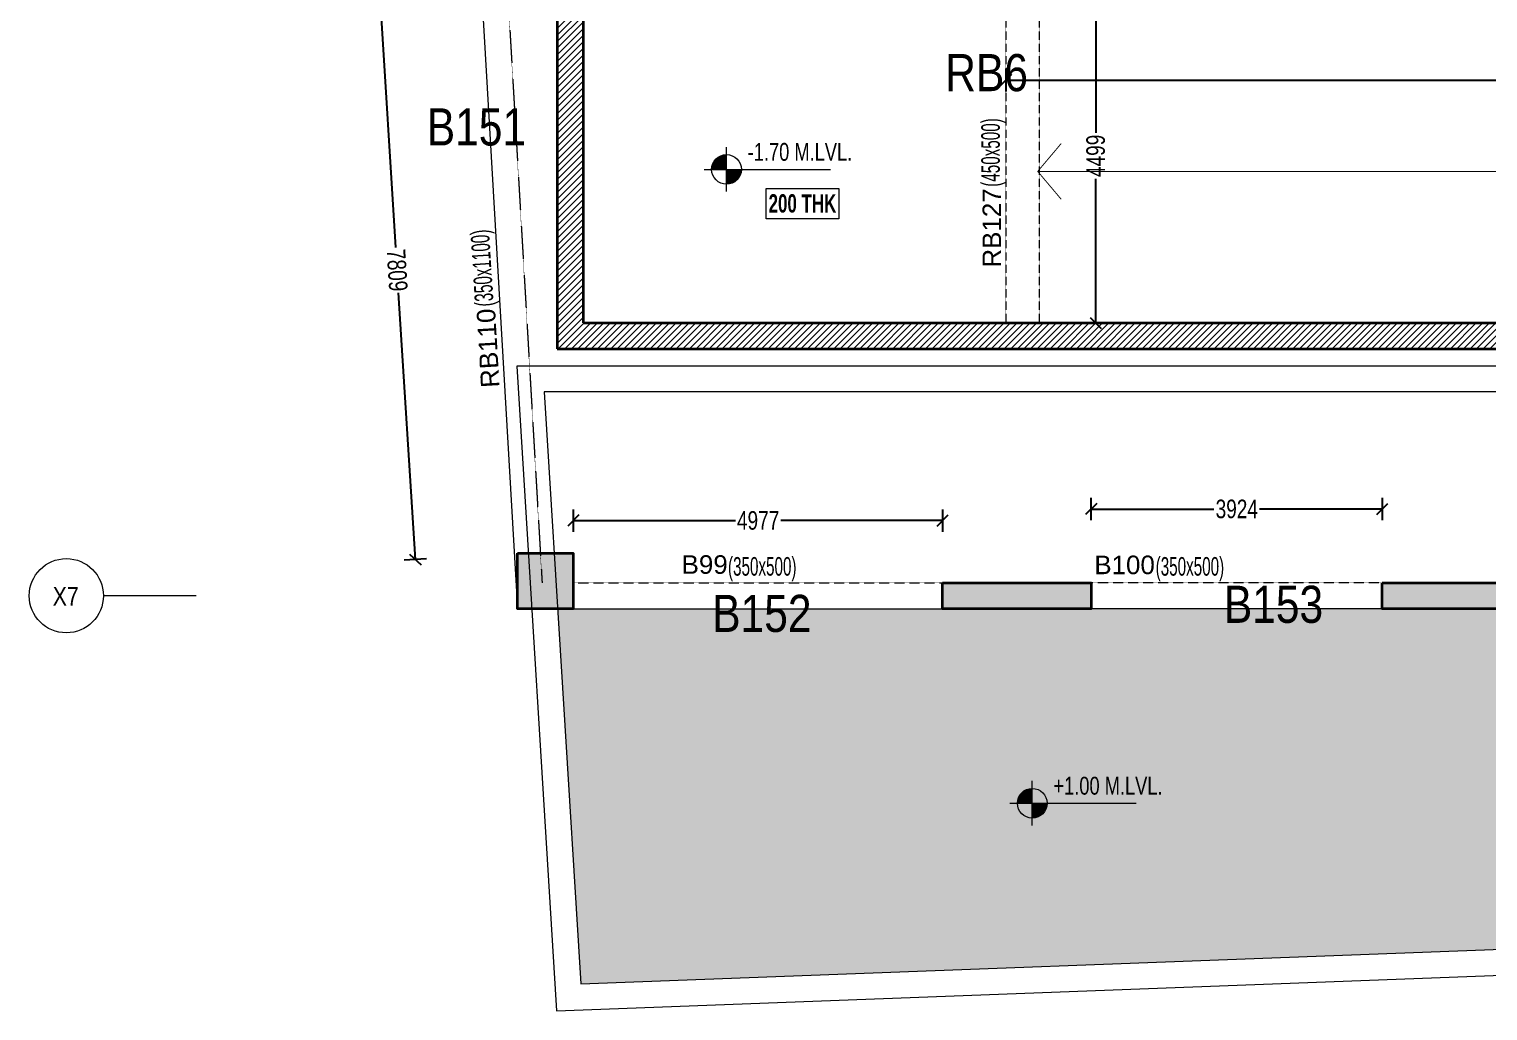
# Model space of a CAD drawing. Header units: millimetres. Extents: x 1 to 75736, y 43 to 63537.
# Drawn here: x 1 to 19657, y 783 to 14005 of the extents above; entities that cross this region are included whole.
import ezdxf
from ezdxf.enums import TextEntityAlignment as Align

# ---------------------------------------------------------------- set-up
doc = ezdxf.new("R2010")
doc.units = ezdxf.units.MM
for name, pattern in [('Grid Line', [2222.5, 1270, -317.5, 317.5, -317.5]), ('HIDDEN', [0.375, 0.25, -0.125]), ('HIDDEN2', [0.1875, 0.125, -0.0625])]:
    doc.linetypes.add(name, pattern=pattern)
for name, color, linetype, lineweight in [('A-FLOR-IDEN', 11, 'Continuous', 9), ('A-GRIDS', 8, 'Continuous', 9), ('A-HIDD-BELW', 8, 'HIDDEN2', 20), ('G-____-____-DIMS', 7, 'Continuous', 9), ('S-BEAM', 7, 'Continuous', 18), ('S-BEAM-IDEN', 2, 'Continuous', 9), ('S-COL HATCH', 9, 'Continuous', 0), ('S-COLS', 5, 'Continuous', 35), ('S-GRIDS', 8, 'Continuous', 9)]:
    doc.layers.add(name, color=color, linetype=linetype, lineweight=lineweight)
for name, color, linetype in [('Abhinav working', 6, 'Continuous'), ('Beam Nos', 7, 'Continuous'), ('changes', 7, 'Continuous')]:
    doc.layers.add(name, color=color, linetype=linetype)
doc.styles.add('Arial Narrow', font='ARIALN.TTF', dxfattribs={"height": 400})
doc.styles.add('Dim.s & Anno.(Misc.)', font='ARIALN.TTF')
doc.styles.add('SC-BBS1', font='SansSerif')
doc.styles.add('SOBHA', font='swisscl.ttf')
doc.styles.add('Swis721 LtCn BT', font='swisscl.ttf', dxfattribs={"width": 0.9, "height": 233.355162})
doc.styles.add('Swis721 LtCn BT_1', font='swisscl.ttf', dxfattribs={"height": 240})
doc.styles.add('Swis721 LtCn BT_B', font='', dxfattribs={"width": 0.9, "height": 246.918336})
doc.styles.get('Swis721 LtCn BT_B').set_extended_font_data('Swis721 LtCn BT', bold=True)
doc.dimstyles.new('S-100', dxfattribs={"dimscale": 100, "dimtxt": 2.5, "dimasz": 1.5, "dimexe": 1.5, "dimexo": 1.5, "dimgap": 0.1, "dimtad": 0, "dimdec": 0, "dimrnd": 0.0005, "dimzin": 0, "dimdsep": 46, "dimtxsty": 'SOBHA', "dimblk": 'OBLIQUE', "dimcen": 0.09, "dimclrd": 8, "dimclre": 8, "dimclrt": 6, "dimadec": 0, "dimazin": 0, "dimtfac": 1, "dimtdec": 0, "dimtofl": 0, "dimtmove": 0, "dimatfit": 3, "dimfxl": 1.5, "dimfxlon": 1, "dimtolj": 1, "dimtzin": 0, "dimlwd": -1, "dimlwe": -1, "dimarcsym": 0})

# ---------------------------------------------------------------- blocks, each defined once
blk = doc.blocks.new('Spot Elevations - M_Spot Elevation - Target Filled-23738-FIRST FLOOR  FRAMING PLAN _NTA_')
at = {"layer": 'G-____-____-DIMS'}
h = blk.add_hatch(color=256, dxfattribs=at)
edge = h.paths.add_edge_path(flags=0)
edge.add_line((0, 0), (-2, 0))
edge.add_arc((0, 0), 2, 90, 180, ccw=False)
edge.add_line((0, 2), (0, 0))
h = blk.add_hatch(color=256, dxfattribs=at)
edge = h.paths.add_edge_path(flags=0)
edge.add_line((0, 0), (2, 0))
edge.add_arc((0, 0), 2, 270, 360, ccw=False)
edge.add_line((0, -2), (0, 0))
for p, q in [((0, -3), (0, 3)), ((-3, 0), (14, 0))]:
    blk.add_line(p, q, dxfattribs=at)
blk.add_circle((0, 0), 2, dxfattribs=at)
blk = doc.blocks.new('A$C89844c14')
at = {"layer": 'S-COL HATCH', "transparency": 33554687}
h = blk.add_hatch(dxfattribs=at)
h.set_pattern_fill('ANSI31', color=256, scale=500)
h.set_pattern_definition([(45, (-31243118.95, 21573255.045), (-44.19417382, 44.19417382), [])])
edge = h.paths.add_edge_path()
edge.add_line((-12641, -10574), (46763, -10574))
edge.add_line((46763, -10574), (50159, -10424))
edge.add_line((50159, -10424), (50159, 18363))
edge.add_arc((65987, 101152), 84288, 235.33184, 259.17631, ccw=False)
edge.add_arc((-8443, 269), 41200, 49.9962, 101.0852)
edge.add_line((-16364, 40700), (-15224, 21151))
edge.add_line((-15224, 21151), (-12641, 21151))
edge.add_line((-12641, 21151), (-12641, -10574))
edge = h.paths.add_edge_path(flags=16)
edge.add_line((-12291, -10224), (46756, -10224))
edge.add_line((46756, -10224), (49809, -10089))
edge.add_line((49809, -10089), (49809, 18075))
edge.add_arc((65987, 101152), 84638, 235.32076, 258.98032, ccw=False)
edge.add_arc((-8443, 269), 40850, 49.9733, 100.6568)
edge.add_line((-15997, 40415), (-14893, 21501))
edge.add_line((-14893, 21501), (-12291, 21501))
edge.add_line((-12291, 21501), (-12291, -10224))
h = blk.add_hatch(color=256, dxfattribs=at)
h.dxf.hatch_style = 1
h.paths.add_polyline_path([(-5446, -14074), (-5446, -13724), (-7446, -13724), (-7446, -14074)])
h = blk.add_hatch(color=256, dxfattribs=at)
h.dxf.hatch_style = 1
h.paths.add_polyline_path([(478, -14074), (478, -13724), (-1522, -13724), (-1522, -14074)])
at = {"layer": 'S-COLS', "elevation": 0}
for points in [[(-12641, -10574), (46763, -10574), (50159, -10424), (50159, 18363, -0.104418), (18042, 31828, 0.226686), (-16364, 40700), (-15224, 21151), (-12641, 21151)], [(-12291, -10224), (46756, -10224), (49809, -10089), (49809, 18075, -0.103603), (17829, 31550, 0.224825), (-15997, 40415), (-14893, 21501), (-12291, 21501)]]:
    blk.add_lwpolyline(points, format="xyb", close=True, dxfattribs=at)
for points in [[(-7446, -13724), (-5446, -13724), (-5446, -14074), (-7446, -14074)], [(-1522, -13724), (478, -13724), (478, -14074), (-1522, -14074)]]:
    blk.add_lwpolyline(points, close=True, dxfattribs=at)
blk = doc.blocks.new('_OBLIQUE')
at = {"color": 0, "linetype": 'ByBlock'}
blk.add_line((-0.5, -0.5), (0.5, 0.5), dxfattribs=at)
blk = doc.blocks.new('*D380')
at = {"layer": 'changes', "color": 8, "transparency": 16777216}
for p, q in [((13160, 13468), (13160, 13168)), ((35410, 13468), (35410, 13168)), ((13160, 13318), (23900, 13318)), ((35410, 13318), (24670, 13318))]:
    blk.add_line(p, q, dxfattribs=at)
at = {"layer": 'Defpoints', "color": 0, "transparency": 16777216}
for p in [(13160, 13959), (35410, 13959), (35410, 13318)]:
    blk.add_point(p, dxfattribs=at)
at = {"layer": 'changes', "color": 8, "transparency": 16777216, "xscale": 150, "yscale": 150, "zscale": 150, "rotation": 180}
blk.add_blockref('_OBLIQUE', (13160, 13318), dxfattribs=at)
at = {"layer": 'changes', "color": 8, "transparency": 16777216, "xscale": 150, "yscale": 150, "zscale": 150}
blk.add_blockref('_OBLIQUE', (35410, 13318), dxfattribs=at)
at = {"layer": 'changes', "color": 6, "transparency": 16777216, "insert": (24285, 13318), "char_height": 250, "attachment_point": 5, "style": 'SOBHA'}
blk.add_mtext('\\A1;22250', dxfattribs=at)
blk = doc.blocks.new('Grid - Type 1 Structural-6743905-9TH FLOOR LVL')
at = {"layer": 'A-GRIDS'}
blk.add_circle((0, 0), 4, dxfattribs=at)
blk = doc.blocks.new('A$C45bf0ae9')
at = {"layer": 'S-GRIDS', "linetype": 'Grid Line'}
blk.add_line((-17504, -13899), (-18754, -13899), dxfattribs=at)
at = {"layer": 'A-GRIDS', "xscale": 124.9999999999999, "yscale": 124.9999999999999, "zscale": 124.9999999999999, "rotation": 89.99999999999982}
blk.add_blockref('Grid - Type 1 Structural-6743905-9TH FLOOR LVL', (-19254, -13899), dxfattribs=at)
at = {"layer": 'A-GRIDS', "lineweight": 18, "insert": (-19437, -13781), "char_height": 250, "width": 440.93, "attachment_point": 1, "style": 'Arial Narrow'}
blk.add_mtext('X7', dxfattribs=at)
blk = doc.blocks.new('*D206')
at = {"layer": 'changes', "color": 8, "transparency": 16777216}
for p, q in [((13162, 13469), (13162, 13169)), ((35412, 13469), (35412, 13169)), ((13162, 13319), (23902, 13319)), ((35412, 13319), (24672, 13319))]:
    blk.add_line(p, q, dxfattribs=at)
at = {"layer": 'Defpoints', "color": 0, "transparency": 16777216}
for p in [(13162, 13960), (35412, 13960), (35412, 13319)]:
    blk.add_point(p, dxfattribs=at)
at = {"layer": 'changes', "color": 8, "transparency": 16777216, "xscale": 150, "yscale": 150, "zscale": 150, "rotation": 180}
blk.add_blockref('_OBLIQUE', (13162, 13319), dxfattribs=at)
at = {"layer": 'changes', "color": 8, "transparency": 16777216, "xscale": 150, "yscale": 150, "zscale": 150}
blk.add_blockref('_OBLIQUE', (35412, 13319), dxfattribs=at)
at = {"layer": 'changes', "color": 6, "transparency": 16777216, "insert": (24287, 13319), "char_height": 250, "attachment_point": 5, "style": 'SOBHA'}
blk.add_mtext('\\A1;22250', dxfattribs=at)
blk = doc.blocks.new('*D349')
at = {"layer": 'changes', "color": 8, "transparency": 16777216}
for p, q in [((4861, 14665), (4562, 14646)), ((4712, 14656), (4939, 11064)), ((5206, 6862), (4978, 10454)), ((5355, 6872), (5056, 6853))]:
    blk.add_line(p, q, dxfattribs=at)
at = {"layer": 'Defpoints', "color": 0, "transparency": 16777216}
for p in [(6091, 14743), (6585, 6949), (5206, 6862)]:
    blk.add_point(p, dxfattribs=at)
at = {"layer": 'changes', "color": 8, "transparency": 16777216, "xscale": 150, "yscale": 150, "zscale": 150}
for p, rotation in [((4712, 14656), 93.6276326057106), ((5206, 6862), 273.6276326057106)]:
    blk.add_blockref('_OBLIQUE', p, dxfattribs=dict(at, rotation=rotation))
at = {"layer": 'changes', "color": 6, "transparency": 16777216, "insert": (4959, 10759), "char_height": 250, "attachment_point": 5, "rotation": 273.6276, "style": 'SOBHA'}
blk.add_mtext('\\A1;7809', dxfattribs=at)
blk = doc.blocks.new('*D350')
at = {"layer": 'changes', "color": 8, "transparency": 16777216}
for p, q in [((7335, 7237), (7335, 7537)), ((12312, 7237), (12312, 7537)), ((7335, 7387), (9517, 7387)), ((12312, 7387), (10131, 7387))]:
    blk.add_line(p, q, dxfattribs=at)
at = {"layer": 'Defpoints', "color": 0, "transparency": 16777216}
for p in [(12312, 7387), (7335, 6199), (12312, 6199)]:
    blk.add_point(p, dxfattribs=at)
at = {"layer": 'changes', "color": 8, "transparency": 16777216, "xscale": 150, "yscale": 150, "zscale": 150, "rotation": 180}
blk.add_blockref('_OBLIQUE', (7335, 7387), dxfattribs=at)
at = {"layer": 'changes', "color": 8, "transparency": 16777216, "xscale": 150, "yscale": 150, "zscale": 150}
blk.add_blockref('_OBLIQUE', (12312, 7387), dxfattribs=at)
at = {"layer": 'changes', "color": 6, "transparency": 16777216, "insert": (9824, 7387), "char_height": 250, "attachment_point": 5, "style": 'SOBHA'}
blk.add_mtext('\\A1;4977', dxfattribs=at)
blk = doc.blocks.new('*D351')
at = {"layer": 'changes', "color": 8, "transparency": 16777216}
for p, q in [((14312, 7392), (14312, 7692)), ((18236, 7392), (18236, 7692)), ((14312, 7542), (15966, 7542)), ((18236, 7542), (16582, 7542))]:
    blk.add_line(p, q, dxfattribs=at)
at = {"layer": 'Defpoints', "color": 0, "transparency": 16777216}
for p in [(18236, 7542), (14312, 6199), (18236, 6199)]:
    blk.add_point(p, dxfattribs=at)
at = {"layer": 'changes', "color": 8, "transparency": 16777216, "xscale": 150, "yscale": 150, "zscale": 150, "rotation": 180}
blk.add_blockref('_OBLIQUE', (14312, 7542), dxfattribs=at)
at = {"layer": 'changes', "color": 8, "transparency": 16777216, "xscale": 150, "yscale": 150, "zscale": 150}
blk.add_blockref('_OBLIQUE', (18236, 7542), dxfattribs=at)
at = {"layer": 'changes', "color": 6, "transparency": 16777216, "insert": (16274, 7542), "char_height": 250, "attachment_point": 5, "style": 'SOBHA'}
blk.add_mtext('\\A1;3924', dxfattribs=at)
blk = doc.blocks.new('*D364')
at = {"layer": 'changes', "color": 8, "transparency": 16777216}
for p, q in [((14223, 14548), (14523, 14548)), ((14373, 14548), (14373, 12607)), ((14373, 10049), (14373, 11991)), ((14223, 10049), (14523, 10049))]:
    blk.add_line(p, q, dxfattribs=at)
at = {"layer": 'Defpoints', "color": 0, "transparency": 16777216}
for p in [(13612, 14548), (13612, 10049), (14373, 10049)]:
    blk.add_point(p, dxfattribs=at)
at = {"layer": 'changes', "color": 8, "transparency": 16777216, "xscale": 150, "yscale": 150, "zscale": 150}
for p, rotation in [((14373, 14548), 90), ((14373, 10049), 270)]:
    blk.add_blockref('_OBLIQUE', p, dxfattribs=dict(at, rotation=rotation))
at = {"layer": 'changes', "color": 6, "transparency": 16777216, "insert": (14373, 12299), "char_height": 250, "attachment_point": 5, "rotation": 90, "style": 'SOBHA'}
blk.add_mtext('\\A1;4499', dxfattribs=at)

msp = doc.modelspace()

# ---------------------------------------------------------------- hatches: boundary and pattern name
at = {"layer": 'A-HIDD-BELW', "transparency": 33554687}
h = msp.add_hatch(dxfattribs=at)
h.set_pattern_fill('FLEX', color=256, scale=1500, angle=30)
h.set_pattern_definition([(30, (-31343257.7, 21287519.98), (-187.5, 324.7595264), [375, -375]), (75, (-31342932.93, 21287707.48), (-187.5, 324.7595264), [93.75, -342.830086, 93.75, -530.330086])])
h.paths.add_polyline_path([(40468.7, 4829.6), (43077, 4751.5), (46359.7, 6277.9), (46359.7, 6886.8), (46359.7, 9118.4), (45148.2, 9118.4), (41729.6, 8070.1), (34534.1, 6198.1), (32534.1, 6198.1), (7123.4, 6198.1), (7435.9, 1145.9), (32724.2, 2100.4)])
at = {"layer": 'S-COL HATCH', "transparency": 33554687}
h = msp.add_hatch(color=256, dxfattribs=at)
h.dxf.hatch_style = 1
h.paths.add_polyline_path([(7332.8, 6199.3), (7332.8, 6949.3), (6582.8, 6949.3), (6582.8, 6199.3)])

# ---------------------------------------------------------------- linework, layer by layer
at = {"layer": 'A-FLOR-IDEN', "color": 8, "elevation": 0, "flags": 128}
msp.add_lwpolyline([(10910.2, 11860.4), (10910.2, 11448.6), (9932.7, 11448.6), (9932.7, 11860.4)], close=True, dxfattribs=at)
at = {"layer": 'A-HIDD-BELW', "color": 4, "linetype": 'ByBlock', "ltscale": 500}
for p, q in [((46709.7, 9468.4), (6570.4, 9468.4)), ((6570.4, 9468.4), (7107.6, 783.3)), ((46359.7, 9118.4), (6942.7, 9118.4)), ((6942.7, 9118.4), (7435.9, 1145.9)), ((7435.9, 1145.9), (32724.2, 2100.4)), ((7107.6, 783.3), (32790.4, 1752.6))]:
    msp.add_line(p, q, dxfattribs=at)
at = {"layer": 'S-BEAM', "linetype": 'HIDDEN'}
for p, q in [((13160, 14548.1), (13160, 10048.1)), ((13610, 14548.1), (13610, 10048.1)), ((7332.8, 6549.3, 0), (12310, 6549.3)), ((18234.1, 6549.3, 0), (14310, 6549.3))]:
    msp.add_line(p, q, dxfattribs=at)
at = {"layer": 'S-BEAM'}
for p, q in [((7332.8, 6199.3, 0), (12310, 6199.3)), ((18234.1, 6199.3, 0), (14310, 6199.3))]:
    msp.add_line(p, q, dxfattribs=at)
at = {"layer": 'S-BEAM', "ltscale": 250000, "elevation": 0}
msp.add_lwpolyline([(4603.6, 40123.8), (6582.8, 6199.3)], dxfattribs=at)
at = {"layer": 'S-BEAM', "linetype": 'HIDDEN', "elevation": 0}
for points in [[(6433.9, 14762), (6913.1, 6548.1)], [(6741, 9498.1), (6913.1, 6548.1)], [(7445.6, 6198.1), (7445.6, 6192)]]:
    msp.add_lwpolyline(points, dxfattribs=at)
at = {"layer": 'S-BEAM', "const_width": 12.5, "elevation": 0}
for points in [[(13907.7, 11714.8), (13591.3, 12089.8), (13907.7, 12464.8)], [(35410, 12089.8), (13591.3, 12089.8)]]:
    msp.add_lwpolyline(points, dxfattribs=at)
at = {"layer": 'S-COLS', "elevation": 0}
msp.add_lwpolyline([(6582.8, 6949.3), (7332.8, 6949.3), (7332.8, 6199.3), (6582.8, 6199.3)], close=True, dxfattribs=at)

# ---------------------------------------------------------------- block references
at = {"layer": 'Beam Nos'}
msp.add_blockref('A$C45bf0ae9', (19755.6, 20273.3), dxfattribs=at)
at = {"layer": 'G-____-____-DIMS', "xscale": 99.99999999999991, "yscale": 99.99999999999991, "zscale": 99.99999999999991}
for p in [(9397.8, 12117.2, 0), (13517.8, 3579.4)]:
    msp.add_blockref('Spot Elevations - M_Spot Elevation - Target Filled-23738-FIRST FLOOR  FRAMING PLAN _NTA_', p, dxfattribs=at)
at = {"layer": 'S-COL HATCH', "color": 4}
msp.add_blockref('A$C89844c14', (19755.6, 20273.3), dxfattribs=at)

# ---------------------------------------------------------------- texts
at = {"layer": 'A-FLOR-IDEN', "color": 1, "insert": (10421.4, 11782.4), "char_height": 246.92, "width": 1155, "attachment_point": 2, "line_spacing_factor": 0.964267, "style": 'Swis721 LtCn BT_B'}
msp.add_mtext('200 THK', dxfattribs=at)
at = {"layer": 'Abhinav working', "char_height": 500, "attachment_point": 1, "style": 'Dim.s & Anno.(Misc.)'}
for s, insert in [('RB6', (12346, 13670.2, 0)), ('B151', (5359.3, 12938.9, 0)), ('B153', (16099.9, 6509, 0)), ('B152', (9205.6, 6386.3, 0))]:
    msp.add_mtext_dynamic_manual_height_columns(s, width=21149.247, gutter_width=5423.5, heights=[0], dxfattribs=dict(at, insert=insert))
at = {"layer": 'Beam Nos', "color": 3, "style": 'SC-BBS1'}
msp.add_text('RB127', height=250, rotation=90, dxfattribs=at).set_placement((13173, 11328.1), align=Align.BOTTOM_CENTER)
at = {"layer": 'Beam Nos', "style": 'SC-BBS1'}
msp.add_text('RB110', height=250, rotation=93.339, dxfattribs=at).set_placement((6384.5, 9720.2, 0), align=Align.BOTTOM_CENTER)
at = {"layer": 'Beam Nos', "color": 3, "style": 'SC-BBS1'}
for s, p in [('B99', (9103.8, 6594.3, 0)), ('B100', (14762.2, 6589.5, 0))]:
    msp.add_text(s, height=250, dxfattribs=at).set_placement(p, align=Align.BOTTOM_CENTER)
at = {"layer": 'G-____-____-DIMS', "char_height": 240, "width": 1683.881, "attachment_point": 1, "line_spacing_factor": 0.970126, "style": 'Swis721 LtCn BT_1'}
for s, insert in [('-1.70 M.LVL.', (9683.2, 12472.8, 0)), ('+1.00 M.LVL.', (13803.2, 3935))]:
    msp.add_mtext(s, dxfattribs=dict(at, insert=insert))
at = {"layer": 'S-BEAM-IDEN', "style": 'Swis721 LtCn BT', "width": 0.8}
for s, rotation, p in [('(450x500)', 90, (13080.8, 11882.8)), ('(350x1100)', 93.60442, (6261.2, 10277.1, 0)), ('(350x500)', 360, (9418.1, 6644.8)), ('(350x500)', 360, (15180.9, 6644.8))]:
    msp.add_text(s, height=250, rotation=rotation, dxfattribs=at).set_placement(p)

# ---------------------------------------------------------------- dimensions: what is measured, and where the dimension line sits
at = {"layer": 'changes'}
for p1, p2, distance, picture, middle in [((6091.1, 14743.3, 0), (6585.2, 6949.5, 0), -1382.2, '*D349', (4958.7, 10758.9, 0)), ((7335.2, 6199.5, 0), (12312.3, 6199.5), 1187.4, '*D350', (9823.8, 7386.9, 0))]:
    dim = msp.add_aligned_dim(p1=p1, p2=p2, distance=distance, dimstyle='S-100', dxfattribs=at)
    dim.commit()
    dim.dimension.update_dxf_attribs({"geometry": picture, "text_midpoint": middle})
dim = msp.add_linear_dim(base=(14372.6, 10049.5, 0), p1=(13612.3, 14548.3), p2=(13612.3, 10049.5, 0), angle=90, dimstyle='S-100', dxfattribs=at)
dim.commit()
dim.dimension.update_dxf_attribs({"geometry": '*D364', "text_midpoint": (14372.6, 12298.9, 0)})
for base, p1, p2, picture, middle in [((35410, 13318.5), (13160, 13959.5), (35410, 13959.5), '*D380', (24285, 13318.5)), ((35412.3, 13318.7), (13162.3, 13959.7), (35412.3, 13959.7, 0), '*D206', (24287.3, 13318.7)), ((18236.5, 7542.4, 0), (14312.3, 6199.5), (18236.5, 6199.5, 0), '*D351', (16274.4, 7542.4, 0))]:
    dim = msp.add_linear_dim(base=base, p1=p1, p2=p2, dimstyle='S-100', dxfattribs=at)
    dim.commit()
    dim.dimension.update_dxf_attribs({"geometry": picture, "text_midpoint": middle})

doc.saveas('drawing.dxf')
